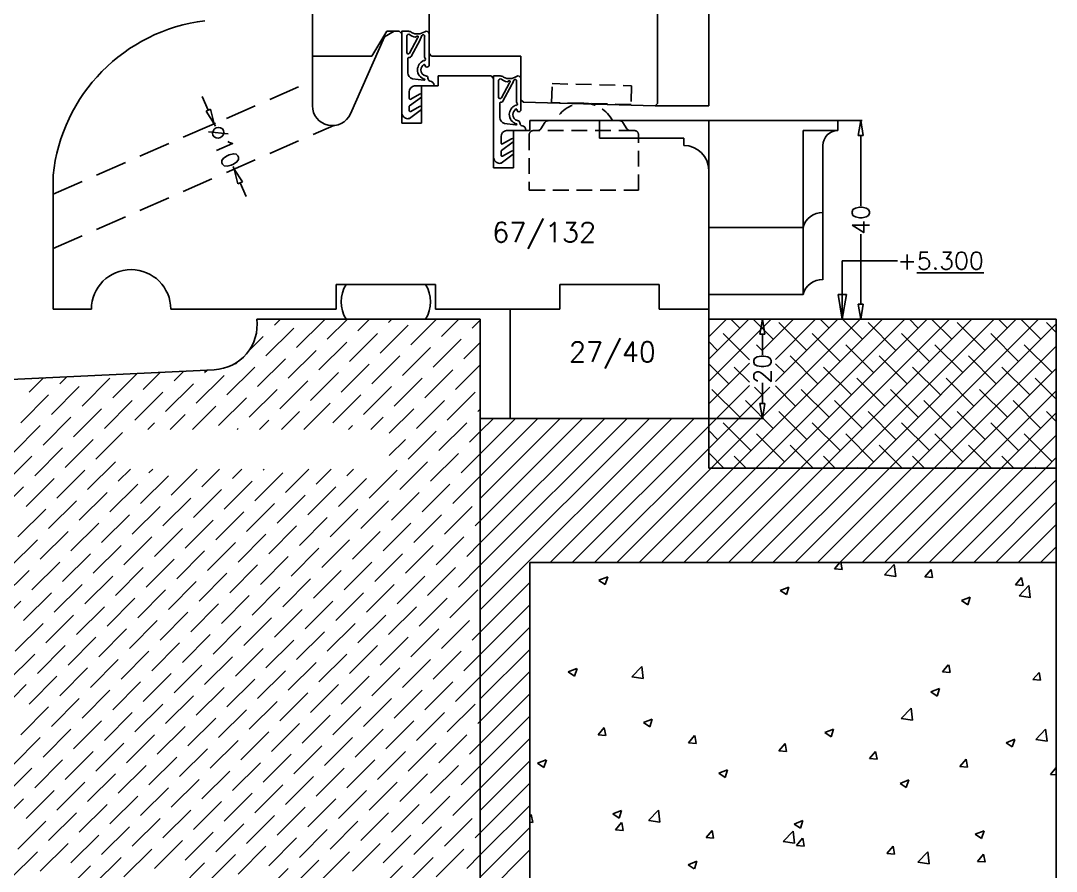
# Model space of a CAD drawing. Header units: millimetres. Extents: x -1007 to 7712, y -6262 to -71.
# Drawn here: x 684.7 to 893.3, y -2969.9 to -2798.5 of the extents above; entities that cross this region are included whole.
import ezdxf
from ezdxf.enums import TextEntityAlignment as Align

# ---------------------------------------------------------------- set-up
doc = ezdxf.new("R2010")
doc.units = ezdxf.units.MM
doc.linetypes.add('CACHE', pattern=[9.525, 6.35, -3.175])
doc.linetypes.add('CACHE2', pattern=[4.7625, 3.175, -1.5875])
doc.layers.get('0').update_dxf_attribs({"color": 250})
doc.layers.add('dim', color=7, linetype='Continuous')
doc.styles.add('romans', font='romans.shx')
doc.dimstyles.new('Ech 1-1', dxfattribs={"dimtxt": 3.5, "dimasz": 3, "dimexe": 0.25, "dimexo": 0, "dimgap": 0.01, "dimtad": 0, "dimdec": 8, "dimzin": 12, "dimtxsty": 'romans', "dimblk": 'CLOSEDBLANK', "dimcen": 2.5, "dimclrd": 9, "dimclre": 9, "dimclrt": 6, "dimadec": 4, "dimazin": 3, "dimtfac": 1, "dimtdec": 8, "dimtmove": 0, "dimatfit": 3, "dimldrblk": 'CLOSEDBLANK', "dimfxl": 0, "dimarcsym": 0})

# ---------------------------------------------------------------- blocks, each defined once
blk = doc.blocks.new('_ClosedBlank')
at = {"color": 0, "linetype": 'ByBlock', "lineweight": -2}
for p, q in [((-1, 0.167), (0, 0)), ((-1, 0.167), (-1, -0.167)), ((0, 0), (-1, -0.167))]:
    blk.add_line(p, q, dxfattribs=at)
blk = doc.blocks.new('*D15')
at = {"layer": 'Defpoints', "color": 0, "transparency": 16777216}
for p in [(722.78, -2819.66), (726.79, -2828.82), (727.74, -2828.4)]:
    blk.add_point(p, dxfattribs=at)
at = {"layer": 'dim', "color": 9, "lineweight": -2, "transparency": 16777216}
for p, q in [((722.52, -2816.5), (721.31, -2813.75)), ((722.78, -2819.66), (723.95, -2819.14)), ((723.72, -2819.25), (723.95, -2819.77)), ((726.79, -2828.82), (727.97, -2828.3)), ((727.74, -2828.4), (727.51, -2827.88)), ((728.94, -2831.15), (730.15, -2833.9))]:
    blk.add_line(p, q, dxfattribs=at)
at = {"layer": 'dim', "color": 9, "lineweight": -2, "transparency": 16777216, "xscale": 3, "yscale": 3, "zscale": 3}
for p, rotation in [((723.72, -2819.25), 293.6692646820654), ((727.74, -2828.4), 113.6692646820654)]:
    blk.add_blockref('_ClosedBlank', p, dxfattribs=dict(at, rotation=rotation))
at = {"layer": 'dim', "color": 6, "transparency": 16777216, "insert": (725.73, -2823.82), "char_height": 3.5, "attachment_point": 5, "rotation": 293.6693, "style": 'romans'}
blk.add_mtext('%%c10', dxfattribs=at)
blk = doc.blocks.new('*D68')
at = {"layer": 'Defpoints', "color": 0, "transparency": 16777216}
for p in [(823.27, -2858.64), (834.1, -2858.64), (823.27, -2878.64)]:
    blk.add_point(p, dxfattribs=at)
at = {"layer": 'dim', "color": 9, "lineweight": -2, "transparency": 16777216}
for p, q in [((823.27, -2858.64), (834.35, -2858.64)), ((834.1, -2861.64), (834.1, -2865.79)), ((834.1, -2875.64), (834.1, -2871.48)), ((823.27, -2878.64), (834.35, -2878.64))]:
    blk.add_line(p, q, dxfattribs=at)
at = {"layer": 'dim', "color": 9, "lineweight": -2, "transparency": 16777216, "xscale": 3, "yscale": 3, "zscale": 3}
for p, rotation in [((834.1, -2858.64), 90), ((834.1, -2878.64), 270)]:
    blk.add_blockref('_ClosedBlank', p, dxfattribs=dict(at, rotation=rotation))
at = {"layer": 'dim', "color": 6, "transparency": 16777216, "insert": (834.1, -2868.64), "char_height": 3.5, "attachment_point": 5, "rotation": 90, "style": 'romans'}
blk.add_mtext('20', dxfattribs=at)
blk = doc.blocks.new('*D71')
at = {"layer": 'Defpoints', "color": 0, "transparency": 16777216}
for p in [(849.27, -2818.64), (849.27, -2858.64), (853.9, -2858.64)]:
    blk.add_point(p, dxfattribs=at)
at = {"layer": 'dim', "color": 9, "lineweight": -2, "transparency": 16777216}
for p, q in [((849.27, -2818.64), (854.15, -2818.64)), ((853.9, -2821.64), (853.9, -2835.79)), ((853.9, -2855.64), (853.9, -2841.48)), ((849.27, -2858.64), (854.15, -2858.64))]:
    blk.add_line(p, q, dxfattribs=at)
at = {"layer": 'dim', "color": 9, "lineweight": -2, "transparency": 16777216, "xscale": 3, "yscale": 3, "zscale": 3}
for p, rotation in [((853.9, -2818.64), 90), ((853.9, -2858.64), 270)]:
    blk.add_blockref('_ClosedBlank', p, dxfattribs=dict(at, rotation=rotation))
at = {"layer": 'dim', "color": 6, "transparency": 16777216, "insert": (853.9, -2838.64), "char_height": 3.5, "attachment_point": 5, "rotation": 90, "style": 'romans'}
blk.add_mtext('40', dxfattribs=at)
blk = doc.blocks.new('7')
for p, q in [((8999.44, 4925.62), (8999.44, 3319.62)), ((8989.14, 3320.11), (8989.14, 3389.12)), ((8919.64, 3319.62), (8919.64, 3344.62)), ((8943.14, 3344.62), (8943.14, 3330.12)), ((8931.64, 3329.62), (8934.64, 3334.62)), ((8931.64, 3329.62), (8934.64, 3334.62)), ((8931.64, 3329.62), (8934.64, 3334.62)), ((8936.14, 3334.62), (8934.13, 3333.49)), ((8934.64, 3334.62), (8936.14, 3334.62)), ((8937.14, 3334.62), (8936.14, 3334.62)), ((8937.64, 3334.12), (8937.14, 3334.62)), ((8934.13, 3333.49), (8927.29, 3318.01)), ((8937.64, 3316.12), (8937.64, 3334.12)), ((8919.64, 3329.62), (8931.64, 3329.62)), ((8943.14, 3330.12), (8943.64, 3329.62)), ((8943.64, 3329.62), (8961.64, 3329.62)), ((8961.64, 3329.62), (8961.64, 3320.84)), ((8955.64, 3325.62), (8944.94, 3325.62)), ((8944.94, 3325.62), (8944.94, 3323.62)), ((8956.14, 3325.12), (8955.64, 3325.62)), ((8956.14, 3307.12), (8956.14, 3325.12)), ((8944.94, 3323.62), (8941.64, 3323.62)), ((8941.64, 3323.62), (8941.64, 3316.12)), ((8961.64, 3320.84), (8962.14, 3320.33)), ((8962.14, 3320.33), (8988.64, 3319.62)), ((8988.64, 3319.62), (8989.14, 3320.11)), ((8988.64, 3319.62), (8999.44, 3319.62)), ((8941.64, 3316.12), (8937.64, 3316.12)), ((8999.44, 3316.62), (8963.44, 3316.62)), ((8963.44, 3316.62), (8963.44, 3314.62)), ((8977.44, 3316.62), (8977.44, 3313.12)), ((8977.44, 3316.62), (8999.44, 3316.62)), ((8999.44, 3278.62), (8999.44, 3316.62)), ((8999.44, 3316.62), (9025.44, 3316.62)), ((9025.44, 3316.62), (9025.44, 3314.62)), ((8963.44, 3314.62), (8960.14, 3314.62)), ((8960.14, 3314.62), (8960.14, 3307.12)), ((9018.44, 3314.62), (9025.44, 3314.62)), ((9018.44, 3314.62), (9018.44, 3281.62)), ((8977.44, 3313.12), (8994.44, 3313.12)), ((8994.44, 3311.62), (8994.44, 3313.12)), ((9022.44, 3311.62), (9022.44, 3284.58)), ((8960.14, 3309.36), (8960.14, 3309.88)), ((8867.44, 3305.62), (8867.44, 3278.62)), ((8960.14, 3307.12), (8956.14, 3307.12)), ((8999.44, 3306.62), (8999.44, 3281.62)), ((8999.44, 3295.12), (9018.44, 3295.12)), ((8924.44, 3283.62), (8944.44, 3283.62)), ((8924.44, 3283.62), (8924.44, 3278.62)), ((8944.44, 3283.62), (8944.44, 3278.62)), ((8969.44, 3283.62), (8989.44, 3283.62)), ((8969.44, 3283.62), (8969.44, 3278.62)), ((8989.44, 3283.62), (8989.44, 3278.62)), ((8999.44, 3281.62), (9018.44, 3281.62)), ((8867.44, 3278.62), (8875.13, 3278.62)), ((8891.13, 3278.62), (8924.44, 3278.62)), ((8944.44, 3278.62), (8969.44, 3278.62)), ((8959.44, 3256.62), (8959.44, 3278.62)), ((8989.44, 3278.62), (8999.44, 3278.62)), ((8999.44, 3256.62), (8999.44, 3278.62)), ((8953.44, 3276.62), (8908.44, 3276.62)), ((8953.44, 3151.62), (8953.44, 3276.62)), ((9069.44, 3276.62), (8999.44, 3276.62)), ((9069.44, 3246.62), (9069.44, 3276.62)), ((8899.89, 3266.44), (8722.44, 3257.96)), ((8999.44, 3256.62), (8953.44, 3256.62)), ((8959.44, 3256.62), (8999.44, 3256.62)), ((8999.44, 3246.62), (8999.44, 3256.62)), ((8999.44, 3246.62), (9069.44, 3246.62)), ((9069.44, 3246.62), (9069.44, 3227.62)), ((8963.44, 3227.62), (9069.44, 3227.62)), ((8963.44, 3092.62), (8963.44, 3227.62)), ((9069.44, 3227.62), (9069.44, 3067.62))]:
    blk.add_line(p, q)
at = {"linetype": 'CACHE'}
for p, q in [((8867.44, 3301.79), (8919.64, 3324.67)), ((8867.44, 3290.87), (8923.93, 3315.63))]:
    blk.add_line(p, q, dxfattribs=at)
at = {"linetype": 'CACHE2'}
for p, q in [((8967.81, 3320.29), (8967.91, 3324.09)), ((8967.91, 3324.09), (8983.9, 3323.67)), ((8983.9, 3323.67), (8983.8, 3319.87)), ((8983.8, 3319.87), (8967.81, 3320.29)), ((8965.65, 3314.99), (8966.47, 3316.26)), ((8967.14, 3316.62), (8981.48, 3316.62)), ((8982.15, 3316.26), (8982.97, 3314.99)), ((8963.31, 3313.82), (8963.31, 3302.62)), ((8984.51, 3314.62), (8964.11, 3314.62)), ((8985.31, 3302.62), (8985.31, 3313.82)), ((8963.31, 3302.62), (8985.31, 3302.62))]:
    blk.add_line(p, q, dxfattribs=at)
at = {"linetype": 'Continuous'}
for p, q in [((8908.46, 3276.36), (8908.72, 3276.62)), ((8911.98, 3275.39), (8913.21, 3276.62)), ((8916.47, 3270.9), (8922.09, 3276.51)), ((8922.65, 3272.59), (8926.68, 3276.62)), ((8928.82, 3274.27), (8931.17, 3276.62)), ((8935, 3275.95), (8935.67, 3276.62)), ((8939.49, 3271.46), (8944.65, 3276.62)), ((8945.66, 3273.15), (8949.14, 3276.62)), ((8951.83, 3274.83), (8953.44, 3276.43)), ((8999.44, 3273.04), (9003.02, 3276.62)), ((8999.44, 3268.55), (9007.51, 3276.62)), ((8999.44, 3264.06), (9012, 3276.62)), ((8999.96, 3246.62), (9029.96, 3276.62)), ((9005.72, 3274.83), (9003.92, 3276.62)), ((9004.45, 3246.62), (9034.45, 3276.62)), ((9012.45, 3272.59), (9008.41, 3276.62)), ((9008.94, 3246.62), (9038.94, 3276.62)), ((9010.2, 3270.33), (9016.49, 3276.62)), ((9012.89, 3268.53), (9020.98, 3276.62)), ((9012.89, 3264.04), (9025.47, 3276.62)), ((9013.43, 3246.62), (9043.43, 3276.62)), ((9019.19, 3270.34), (9013.57, 3275.95)), ((9017.92, 3246.62), (9047.92, 3276.62)), ((9023.68, 3274.83), (9021.88, 3276.62)), ((9022.41, 3246.62), (9052.41, 3276.62)), ((9030.41, 3272.59), (9026.37, 3276.62)), ((9026.9, 3246.62), (9056.9, 3276.62)), ((9031.39, 3246.62), (9061.39, 3276.62)), ((9037.15, 3270.34), (9031.53, 3275.95)), ((9035.88, 3246.62), (9065.88, 3276.62)), ((9041.64, 3274.83), (9039.85, 3276.62)), ((9048.37, 3272.59), (9044.34, 3276.62)), ((9055.11, 3270.34), (9049.49, 3275.95)), ((9059.6, 3274.83), (9057.81, 3276.62)), ((9066.33, 3272.59), (9062.3, 3276.62)), ((9069.44, 3273.97), (9067.45, 3275.95)), ((8910.3, 3269.22), (8915.91, 3274.83)), ((8933.31, 3269.78), (8938.93, 3275.39)), ((9040.37, 3246.62), (9069.44, 3275.69)), ((8906.85, 3270.26), (8909.74, 3273.15)), ((8920.96, 3266.41), (8926.58, 3272.02)), ((8927.14, 3268.1), (8932.75, 3273.71)), ((8943.98, 3266.97), (8949.59, 3272.59)), ((8950.15, 3268.66), (8953.44, 3271.94)), ((9001.23, 3270.34), (8999.44, 3272.13)), ((9007.64, 3268.42), (9002.35, 3273.71)), ((9025.92, 3268.1), (9020.31, 3273.71)), ((9043.88, 3268.1), (9038.27, 3273.71)), ((9061.84, 3268.1), (9056.23, 3273.71)), ((8914.79, 3264.73), (8920.4, 3270.34)), ((8937.8, 3265.29), (8943.42, 3270.9)), ((9010.22, 3270.33), (9009.08, 3271.46)), ((9032.66, 3265.85), (9027.04, 3271.46)), ((9044.86, 3246.62), (9069.44, 3271.2)), ((9050.62, 3265.85), (9045, 3271.46)), ((9068.58, 3265.85), (9062.96, 3271.46)), ((8904.13, 3267.53), (8904.68, 3268.09)), ((8908.62, 3263.04), (8914.23, 3268.66)), ((8931.63, 3263.61), (8937.24, 3269.22)), ((8999.44, 3259.57), (9007.64, 3267.77)), ((9003.47, 3263.61), (8999.44, 3267.64)), ((9014.7, 3265.85), (9012.89, 3267.66)), ((9021.43, 3263.61), (9015.82, 3269.22)), ((9039.39, 3263.61), (9033.78, 3269.22)), ((9057.35, 3263.61), (9051.74, 3269.22)), ((8879.43, 3260.8), (8884.33, 3265.7)), ((8885.6, 3262.48), (8889.05, 3265.92)), ((8891.78, 3264.17), (8893.76, 3266.15)), ((8897.95, 3265.85), (8898.48, 3266.37)), ((8902.44, 3261.36), (8908.06, 3266.97)), ((8919.28, 3260.24), (8924.89, 3265.85)), ((8925.45, 3261.92), (8931.07, 3267.53)), ((8942.29, 3260.8), (8947.91, 3266.41)), ((8948.47, 3262.48), (8953.44, 3267.45)), ((9007.64, 3263.93), (9004.59, 3266.97)), ((9028.17, 3261.36), (9022.55, 3266.97)), ((9046.13, 3261.36), (9040.51, 3266.97)), ((9049.35, 3246.62), (9069.44, 3266.71)), ((9064.09, 3261.36), (9058.47, 3266.97)), ((8862.59, 3261.92), (8865.47, 3264.8)), ((8868.77, 3263.61), (8870.18, 3265.02)), ((8873.26, 3259.12), (8878.87, 3264.73)), ((8890.09, 3257.99), (8895.71, 3263.61)), ((8896.27, 3259.68), (8901.88, 3265.29)), ((8913.11, 3258.55), (8918.72, 3264.17)), ((8936.12, 3259.12), (8941.73, 3264.73)), ((9034.9, 3259.12), (9029.29, 3264.73)), ((9052.86, 3259.12), (9047.25, 3264.73)), ((9069.44, 3260.5), (9065.21, 3264.73)), ((8860.91, 3255.75), (8866.52, 3261.36)), ((8867.08, 3257.43), (8872.7, 3263.04)), ((8883.92, 3256.31), (8889.53, 3261.92)), ((8906.93, 3256.87), (8912.55, 3262.48)), ((8923.77, 3255.75), (8929.38, 3261.36)), ((8929.94, 3257.43), (8935.56, 3263.04)), ((8946.78, 3256.31), (8952.4, 3261.92)), ((8999.44, 3255.08), (9007.64, 3263.28)), ((8999.44, 3250.59), (9011.76, 3262.91)), ((9005.72, 3256.87), (9000.1, 3262.48)), ((9010.21, 3261.36), (9008.65, 3262.91)), ((9016.94, 3259.12), (9012.89, 3263.17)), ((9023.68, 3256.87), (9018.06, 3262.48)), ((9041.64, 3256.87), (9036.02, 3262.48)), ((9053.84, 3246.62), (9069.44, 3262.22)), ((9059.6, 3256.87), (9053.98, 3262.48)), ((8877.75, 3254.63), (8883.36, 3260.24)), ((8900.76, 3255.19), (8906.37, 3260.8)), ((8917.94, 3254.41), (8923.21, 3259.68)), ((8940.61, 3254.63), (8946.22, 3260.24)), ((9012.45, 3254.63), (9006.84, 3260.24)), ((9030.41, 3254.63), (9024.8, 3260.24)), ((9048.37, 3254.63), (9042.76, 3260.24)), ((9066.33, 3254.63), (9060.72, 3260.24)), ((8871.57, 3252.94), (8877.19, 3258.55)), ((8891, 3254.41), (8894.02, 3257.43)), ((8895.49, 3254.41), (8900.2, 3259.12)), ((8913.45, 3254.41), (8917.04, 3257.99)), ((8935.13, 3253.64), (8940.05, 3258.55)), ((8952.96, 3257.99), (8953.44, 3258.47)), ((9019.19, 3252.38), (9013.57, 3257.99)), ((9037.15, 3252.38), (9031.53, 3257.99)), ((9055.11, 3252.38), (9049.49, 3257.99)), ((9058.33, 3246.62), (9069.44, 3257.73)), ((9069.44, 3256.01), (9067.45, 3257.99)), ((8859.23, 3249.57), (8864.84, 3255.19)), ((8865.4, 3251.26), (8871.01, 3256.87)), ((8886.51, 3254.41), (8887.85, 3255.75)), ((8908.96, 3254.41), (8910.86, 3256.31)), ((8926.92, 3254.41), (8927.7, 3255.19)), ((8931.41, 3254.41), (8933.87, 3256.87)), ((8945.1, 3250.14), (8950.71, 3255.75)), ((8953.44, 3253.98), (8956.08, 3256.62)), ((8953.44, 3249.49), (8960.57, 3256.62)), ((8953.44, 3245), (8965.06, 3256.62)), ((8953.44, 3240.51), (8969.55, 3256.62)), ((8953.44, 3236.02), (8974.04, 3256.62)), ((8953.44, 3231.53), (8978.53, 3256.62)), ((8953.44, 3227.04), (8983.02, 3256.62)), ((8953.44, 3222.55), (8987.51, 3256.62)), ((8953.44, 3218.06), (8992, 3256.62)), ((8967.49, 3227.62), (8996.49, 3256.62)), ((9007.96, 3250.14), (9002.35, 3255.75)), ((9025.92, 3250.14), (9020.31, 3255.75)), ((9043.88, 3250.14), (9038.27, 3255.75)), ((9061.84, 3250.14), (9056.23, 3255.75)), ((8876.06, 3248.45), (8881.41, 3253.8)), ((8904.47, 3254.41), (8904.69, 3254.63)), ((8938.93, 3248.45), (8944.54, 3254.06)), ((8951.27, 3251.82), (8953.44, 3253.98)), ((8971.98, 3227.62), (8999.44, 3255.08)), ((9001.23, 3252.38), (8999.44, 3254.17)), ((9014.7, 3247.89), (9009.08, 3253.5)), ((9032.66, 3247.89), (9027.04, 3253.5)), ((9050.62, 3247.89), (9045, 3253.5)), ((9062.82, 3246.62), (9069.44, 3253.24)), ((9068.58, 3247.89), (9062.96, 3253.5)), ((8869.89, 3246.77), (8875.5, 3252.38)), ((8935.13, 3249.15), (8938.36, 3252.38)), ((9020.45, 3246.62), (9015.82, 3251.26)), ((9038.41, 3246.62), (9033.78, 3251.26)), ((9056.37, 3246.62), (9051.74, 3251.26)), ((8857.54, 3243.4), (8863.15, 3249.01)), ((8863.72, 3245.08), (8869.33, 3250.7)), ((8943.42, 3243.96), (8949.03, 3249.57)), ((8949.59, 3245.65), (8953.44, 3249.49)), ((8976.47, 3227.62), (8999.44, 3250.59)), ((9002.49, 3246.62), (8999.44, 3249.68)), ((9006.98, 3246.62), (9004.59, 3249.01)), ((9024.94, 3246.62), (9022.55, 3249.01)), ((9042.9, 3246.62), (9040.51, 3249.01)), ((9060.86, 3246.62), (9058.47, 3249.01)), ((8874.38, 3242.28), (8879.99, 3247.89)), ((8937.24, 3242.28), (8942.85, 3247.89)), ((9011.47, 3246.62), (9011.33, 3246.77)), ((9029.43, 3246.62), (9029.29, 3246.77)), ((9047.39, 3246.62), (9047.25, 3246.77)), ((9065.36, 3246.62), (9065.21, 3246.77)), ((9067.31, 3246.62), (9069.44, 3248.75)), ((8868.21, 3240.59), (8873.82, 3246.21)), ((8880.55, 3243.96), (8883, 3246.41)), ((8885.04, 3239.47), (8890.66, 3245.08)), ((8886.73, 3245.65), (8887.49, 3246.41)), ((8891.22, 3241.15), (8896.47, 3246.41)), ((8897.39, 3242.84), (8900.96, 3246.41)), ((8903.57, 3244.52), (8905.45, 3246.41)), ((8908.06, 3240.03), (8913.67, 3245.65)), ((8909.74, 3246.21), (8909.94, 3246.41)), ((8914.23, 3241.72), (8918.92, 3246.41)), ((8920.4, 3243.4), (8923.41, 3246.41)), ((8926.58, 3245.08), (8927.9, 3246.41)), ((8931.07, 3240.59), (8936.68, 3246.21)), ((8947.91, 3239.47), (8953.44, 3245)), ((8980.96, 3227.62), (8999.96, 3246.62)), ((8985.45, 3227.62), (9004.45, 3246.62)), ((8989.94, 3227.62), (9008.94, 3246.62)), ((8994.43, 3227.62), (9013.43, 3246.62)), ((8998.92, 3227.62), (9017.92, 3246.62)), ((9003.41, 3227.62), (9022.41, 3246.62)), ((9007.9, 3227.62), (9026.9, 3246.62)), ((9012.39, 3227.62), (9031.39, 3246.62)), ((9016.88, 3227.62), (9035.88, 3246.62)), ((9021.37, 3227.62), (9040.37, 3246.62)), ((9025.86, 3227.62), (9044.86, 3246.62)), ((9030.35, 3227.62), (9049.35, 3246.62)), ((9034.84, 3227.62), (9053.84, 3246.62)), ((9039.33, 3227.62), (9058.33, 3246.62)), ((9043.82, 3227.62), (9062.82, 3246.62)), ((9048.31, 3227.62), (9067.31, 3246.62)), ((8855.86, 3237.23), (8861.47, 3242.84)), ((8862.03, 3238.91), (8867.64, 3244.52)), ((8878.87, 3237.79), (8884.48, 3243.4)), ((8901.88, 3238.35), (8907.49, 3243.96)), ((8918.72, 3237.23), (8924.33, 3242.84)), ((8924.89, 3238.91), (8930.51, 3244.52)), ((8941.73, 3237.79), (8947.34, 3243.4)), ((9052.8, 3227.62), (9069.44, 3244.26)), ((8872.7, 3236.1), (8878.31, 3241.72)), ((8889.53, 3234.98), (8895.15, 3240.59)), ((8895.71, 3236.66), (8901.32, 3242.28)), ((8912.55, 3235.54), (8918.16, 3241.15)), ((8935.56, 3236.1), (8941.17, 3241.72)), ((8866.52, 3234.42), (8872.13, 3240.03)), ((8883.36, 3233.3), (8888.97, 3238.91)), ((8906.37, 3233.86), (8911.98, 3239.47)), ((8929.38, 3234.42), (8935, 3240.03)), ((8946.22, 3233.3), (8951.83, 3238.91)), ((9057.29, 3227.62), (9069.44, 3239.77)), ((8860.35, 3232.74), (8865.96, 3238.35)), ((8877.19, 3231.61), (8882.8, 3237.23)), ((8900.2, 3232.17), (8905.81, 3237.79)), ((8917.04, 3231.05), (8922.65, 3236.66)), ((8923.21, 3232.74), (8928.82, 3238.35)), ((8940.05, 3231.61), (8945.66, 3237.23)), ((8871.01, 3229.93), (8876.62, 3235.54)), ((8887.85, 3228.81), (8893.46, 3234.42)), ((8894.02, 3230.49), (8899.64, 3236.1)), ((8910.86, 3229.37), (8916.47, 3234.98)), ((8933.87, 3229.93), (8939.49, 3235.54)), ((8952.4, 3234.98), (8953.44, 3236.02)), ((9061.78, 3227.62), (9069.44, 3235.28)), ((8858.66, 3226.56), (8864.28, 3232.17)), ((8864.84, 3228.25), (8870.45, 3233.86)), ((8881.68, 3227.12), (8887.29, 3232.74)), ((8904.69, 3227.68), (8910.3, 3233.3)), ((8921.53, 3226.56), (8927.14, 3232.17)), ((8927.7, 3228.25), (8933.31, 3233.86)), ((8944.54, 3227.12), (8950.15, 3232.74)), ((8875.5, 3225.44), (8881.11, 3231.05)), ((8898.51, 3226), (8904.13, 3231.61)), ((8915.35, 3224.88), (8920.96, 3230.49)), ((8938.36, 3225.44), (8943.98, 3231.05)), ((8950.71, 3228.81), (8953.44, 3231.53)), ((9066.27, 3227.62), (9069.44, 3230.79)), ((8869.33, 3223.76), (8874.94, 3229.37)), ((8886.17, 3222.63), (8891.78, 3228.25)), ((8892.34, 3224.32), (8897.95, 3229.93)), ((8909.18, 3223.19), (8914.79, 3228.81)), ((8932.19, 3223.76), (8937.8, 3229.37)), ((8856.98, 3220.39), (8862.59, 3226)), ((8863.15, 3222.07), (8868.77, 3227.68)), ((8879.99, 3220.95), (8885.6, 3226.56)), ((8903, 3221.51), (8908.62, 3227.12)), ((8919.84, 3220.39), (8925.45, 3226)), ((8926.02, 3222.07), (8931.63, 3227.68)), ((8942.85, 3220.95), (8948.47, 3226.56)), ((8949.03, 3222.63), (8953.44, 3227.04)), ((9024.77, 3226.3), (9025.88, 3227.62)), ((9024.77, 3226.3), (9026.29, 3226.17)), ((9026.31, 3226.16), (9026.04, 3227.62)), ((9034.84, 3225.11), (9036.81, 3227.18)), ((9037.1, 3224.76), (9036.81, 3227.17)), ((9042.99, 3224.71), (9044.21, 3226.17)), ((9044.53, 3224.57), (9044.23, 3226.16)), ((8873.82, 3219.27), (8879.43, 3224.88)), ((8896.83, 3219.83), (8902.44, 3225.44)), ((8913.67, 3218.7), (8919.28, 3224.32)), ((8936.68, 3219.27), (8942.29, 3224.88)), ((8977.32, 3224.01), (8979.1, 3224.69)), ((8977.33, 3224), (8978.59, 3223.15)), ((8978.59, 3223.15), (8979.11, 3224.69)), ((9034.84, 3225.11), (9037.1, 3224.76)), ((9042.99, 3224.71), (9044.51, 3224.57)), ((9061.21, 3223.11), (9062.43, 3224.57)), ((9062.74, 3222.97), (9062.45, 3224.56)), ((8867.64, 3217.58), (8873.26, 3223.19)), ((8884.48, 3216.46), (8890.09, 3222.07)), ((8890.66, 3218.14), (8896.27, 3223.76)), ((8907.49, 3217.02), (8913.11, 3222.63)), ((8930.51, 3217.58), (8936.12, 3223.19)), ((8947.34, 3216.46), (8952.96, 3222.07)), ((8953.44, 3213.57), (8963.44, 3223.57)), ((9013.83, 3221.97), (9015.6, 3222.66)), ((9013.83, 3221.97), (9015.09, 3221.12)), ((9015.1, 3221.12), (9015.61, 3222.65)), ((9061.21, 3223.11), (9062.73, 3222.98)), ((9061.94, 3220.91), (9063.92, 3222.97)), ((9064.2, 3220.55), (9063.92, 3222.97)), ((8855.3, 3214.21), (8860.91, 3219.83)), ((8861.47, 3215.9), (8867.08, 3221.51)), ((8878.31, 3214.78), (8883.92, 3220.39)), ((8901.32, 3215.34), (8906.93, 3220.95)), ((8918.16, 3214.21), (8923.77, 3219.83)), ((8924.33, 3215.9), (8929.94, 3221.51)), ((8941.17, 3214.78), (8946.78, 3220.39)), ((9050.33, 3219.94), (9052.11, 3220.62)), ((9050.33, 3219.94), (9051.6, 3219.08)), ((9051.6, 3219.08), (9052.11, 3220.62)), ((9061.95, 3220.9), (9064.21, 3220.55)), ((8872.13, 3213.09), (8877.75, 3218.7)), ((8888.97, 3211.97), (8894.59, 3217.58)), ((8895.15, 3213.65), (8900.76, 3219.27)), ((8911.98, 3212.53), (8917.6, 3218.14)), ((8935, 3213.09), (8940.61, 3218.7)), ((8953.44, 3209.08), (8963.44, 3219.08)), ((8865.96, 3211.41), (8871.57, 3217.02)), ((8882.8, 3210.29), (8888.41, 3215.9)), ((8905.81, 3210.85), (8911.42, 3216.46)), ((8928.82, 3211.41), (8934.43, 3217.02)), ((8945.66, 3210.29), (8951.27, 3215.9)), ((8859.79, 3209.72), (8865.4, 3215.34)), ((8876.62, 3208.6), (8882.24, 3214.21)), ((8899.64, 3209.16), (8905.25, 3214.78)), ((8916.47, 3208.04), (8922.09, 3213.65)), ((8922.65, 3209.72), (8928.26, 3215.34)), ((8939.49, 3208.6), (8945.1, 3214.21)), ((8951.83, 3211.97), (8953.44, 3213.57)), ((8953.44, 3204.59), (8963.44, 3214.59)), ((8870.45, 3206.92), (8876.06, 3212.53)), ((8887.29, 3205.8), (8892.9, 3211.41)), ((8893.46, 3207.48), (8899.08, 3213.09)), ((8910.3, 3206.36), (8915.91, 3211.97)), ((8933.31, 3206.92), (8938.93, 3212.53)), ((8864.28, 3205.23), (8869.89, 3210.85)), ((8881.11, 3204.11), (8886.73, 3209.72)), ((8904.13, 3204.67), (8909.74, 3210.29)), ((8927.14, 3205.23), (8932.75, 3210.85)), ((8943.98, 3204.11), (8949.59, 3209.72)), ((8953.44, 3200.1), (8963.44, 3210.1)), ((8858.1, 3203.55), (8863.72, 3209.16)), ((8874.94, 3202.43), (8880.55, 3208.04)), ((8897.95, 3202.99), (8903.57, 3208.6)), ((8914.79, 3201.87), (8920.4, 3207.48)), ((8920.96, 3203.55), (8926.58, 3209.16)), ((8937.8, 3202.43), (8943.42, 3208.04)), ((8950.15, 3205.8), (8953.44, 3209.08)), ((8868.77, 3200.74), (8874.38, 3206.36)), ((8885.6, 3199.62), (8891.22, 3205.23)), ((8891.78, 3201.31), (8897.39, 3206.92)), ((8908.62, 3200.18), (8914.23, 3205.8)), ((8931.63, 3200.74), (8937.24, 3206.36)), ((8953.44, 3195.61), (8963.44, 3205.61)), ((8971.14, 3205.59), (8972.92, 3206.27)), ((8971.15, 3205.58), (8972.41, 3204.73)), ((8972.41, 3204.73), (8972.93, 3206.27)), ((8983.99, 3204.58), (8985.97, 3206.64)), ((8986.25, 3204.22), (8985.97, 3206.63)), ((9046.51, 3205.6), (9047.65, 3206.96)), ((9046.52, 3205.6), (9048.03, 3205.47)), ((9048.05, 3205.46), (9047.77, 3206.96)), ((9064.73, 3204.01), (9065.96, 3205.47)), ((9066.27, 3203.87), (9065.97, 3205.46)), ((8856.42, 3197.38), (8862.03, 3202.99)), ((8862.59, 3199.06), (8868.21, 3204.67)), ((8879.43, 3197.94), (8885.04, 3203.55)), ((8902.44, 3198.5), (8908.06, 3204.11)), ((8919.28, 3197.38), (8924.89, 3202.99)), ((8925.45, 3199.06), (8931.07, 3204.67)), ((8942.29, 3197.94), (8947.91, 3203.55)), ((8948.47, 3199.62), (8953.44, 3204.59)), ((8983.99, 3204.57), (8986.25, 3204.22)), ((9064.73, 3204.01), (9066.25, 3203.87)), ((8873.26, 3196.25), (8878.87, 3201.87)), ((8896.27, 3196.81), (8901.88, 3202.43)), ((8913.11, 3195.69), (8918.72, 3201.31)), ((8936.12, 3196.25), (8941.73, 3201.87)), ((8953.44, 3191.12), (8963.44, 3201.12)), ((9044.15, 3201.52), (9045.93, 3202.2)), ((9044.15, 3201.52), (9045.42, 3200.66)), ((9045.42, 3200.66), (9045.93, 3202.2)), ((8867.08, 3194.57), (8872.7, 3200.18)), ((8883.92, 3193.45), (8889.53, 3199.06)), ((8890.09, 3195.13), (8895.71, 3200.74)), ((8906.93, 3194.01), (8912.55, 3199.62)), ((8929.94, 3194.57), (8935.56, 3200.18)), ((8946.78, 3193.45), (8952.4, 3199.06)), ((8860.91, 3192.89), (8866.52, 3198.5)), ((8877.75, 3191.76), (8883.36, 3197.38)), ((8900.76, 3192.32), (8906.37, 3197.94)), ((8917.6, 3191.2), (8923.21, 3196.81)), ((8923.77, 3192.89), (8929.38, 3198.5)), ((8940.61, 3191.76), (8946.22, 3197.38)), ((9038.2, 3196.17), (9040.18, 3198.23)), ((9040.46, 3195.81), (9040.18, 3198.22)), ((8871.57, 3190.08), (8877.19, 3195.69)), ((8894.59, 3190.64), (8900.2, 3196.25)), ((8911.42, 3189.52), (8917.04, 3195.13)), ((8934.43, 3190.08), (8940.05, 3195.69)), ((8952.96, 3195.13), (8953.44, 3195.61)), ((8953.44, 3186.63), (8963.44, 3196.63)), ((8986.3, 3195.36), (8988.08, 3196.05)), ((8986.31, 3195.36), (8987.57, 3194.51)), ((8987.57, 3194.51), (8988.09, 3196.04)), ((9038.21, 3196.16), (9040.47, 3195.81)), ((8865.4, 3188.4), (8871.01, 3194.01)), ((8882.24, 3187.27), (8887.85, 3192.89)), ((8888.41, 3188.96), (8894.02, 3194.57)), ((8905.25, 3187.83), (8910.86, 3193.45)), ((8928.26, 3188.4), (8933.87, 3194.01)), ((8945.1, 3187.27), (8950.71, 3192.89)), ((8977.16, 3192.87), (8978.39, 3194.33)), ((8977.17, 3192.87), (8978.68, 3192.74)), ((8978.7, 3192.73), (8978.41, 3194.32)), ((8995.38, 3191.28), (8996.61, 3192.74)), ((8996.92, 3191.14), (8996.62, 3192.73)), ((9022.81, 3193.33), (9024.59, 3194.01)), ((9022.81, 3193.32), (9024.08, 3192.47)), ((9024.08, 3192.47), (9024.59, 3194.01)), ((9065.31, 3191.96), (9067.29, 3194.03)), ((9067.57, 3191.61), (9067.29, 3194.02)), ((8859.23, 3186.71), (8864.84, 3192.32)), ((8876.06, 3185.59), (8881.68, 3191.2)), ((8899.08, 3186.15), (8904.69, 3191.76)), ((8915.91, 3185.03), (8921.53, 3190.64)), ((8922.09, 3186.71), (8927.7, 3192.32)), ((8938.93, 3185.59), (8944.54, 3191.2)), ((8951.27, 3188.96), (8953.44, 3191.12)), ((8953.44, 3182.14), (8963.44, 3192.14)), ((8995.38, 3191.28), (8996.9, 3191.14)), ((9013.6, 3189.68), (9014.83, 3191.14)), ((9015.14, 3189.54), (9014.84, 3191.13)), ((9059.31, 3191.3), (9061.09, 3191.98)), ((9059.32, 3191.29), (9060.58, 3190.44)), ((9060.58, 3190.44), (9061.1, 3191.97)), ((9065.32, 3191.96), (9067.57, 3191.61)), ((8869.89, 3183.91), (8875.5, 3189.52)), ((8886.73, 3182.78), (8892.34, 3188.4)), ((8892.9, 3184.47), (8898.51, 3190.08)), ((8909.74, 3183.34), (8915.35, 3188.96)), ((8932.75, 3183.91), (8938.36, 3189.52)), ((9013.6, 3189.68), (9015.12, 3189.55)), ((9031.82, 3188.09), (9033.04, 3189.55)), ((9033.36, 3187.95), (9033.06, 3189.54)), ((8863.72, 3182.22), (8869.33, 3187.83)), ((8880.55, 3181.1), (8886.17, 3186.71)), ((8903.57, 3181.66), (8909.18, 3187.27)), ((8926.58, 3182.22), (8932.19, 3187.83)), ((8943.42, 3181.1), (8949.03, 3186.71)), ((8949.59, 3182.78), (8953.44, 3186.63)), ((8953.44, 3177.65), (8963.44, 3187.65)), ((8964.96, 3187.17), (8966.74, 3187.85)), ((8964.97, 3187.17), (8966.23, 3186.31)), ((8966.23, 3186.31), (8966.75, 3187.85)), ((9031.82, 3188.09), (9033.34, 3187.96)), ((9050.04, 3186.5), (9051.26, 3187.96)), ((9050.04, 3186.49), (9051.56, 3186.36)), ((9051.57, 3186.35), (9051.28, 3187.95)), ((9068.26, 3184.9), (9069.44, 3186.31)), ((8857.54, 3180.54), (8863.15, 3186.15)), ((8874.38, 3179.42), (8879.99, 3185.03)), ((8897.39, 3179.98), (8903, 3185.59)), ((8914.23, 3178.85), (8919.84, 3184.47)), ((8920.4, 3180.54), (8926.02, 3186.15)), ((8937.24, 3179.42), (8942.85, 3185.03)), ((9001.47, 3185.14), (9003.24, 3185.82)), ((9001.47, 3185.13), (9002.73, 3184.28)), ((9002.74, 3184.28), (9003.25, 3185.81)), ((9068.26, 3184.9), (9069.44, 3184.8)), ((8868.21, 3177.73), (8873.82, 3183.34)), ((8885.04, 3176.61), (8890.66, 3182.22)), ((8891.22, 3178.29), (8896.83, 3183.91)), ((8908.06, 3177.17), (8913.67, 3182.78)), ((8931.07, 3177.73), (8936.68, 3183.34)), ((8947.91, 3176.61), (8953.44, 3182.14)), ((8953.44, 3173.16), (8963.44, 3183.16)), ((9037.97, 3183.1), (9039.75, 3183.79)), ((9037.97, 3183.1), (9039.24, 3182.25)), ((9039.24, 3182.25), (9039.75, 3183.78)), ((8862.03, 3176.05), (8867.64, 3181.66)), ((8878.87, 3174.93), (8884.48, 3180.54)), ((8901.88, 3175.49), (8907.49, 3181.1)), ((8924.89, 3176.05), (8930.51, 3181.66)), ((8941.73, 3174.93), (8947.34, 3180.54)), ((8855.86, 3174.36), (8861.47, 3179.98)), ((8872.7, 3173.24), (8878.31, 3178.85)), ((8895.71, 3173.8), (8901.32, 3179.42)), ((8912.55, 3172.68), (8918.16, 3178.29)), ((8918.72, 3174.36), (8924.33, 3179.98)), ((8935.56, 3173.24), (8941.17, 3178.85)), ((8953.44, 3168.67), (8963.44, 3178.67)), ((8866.52, 3171.56), (8872.13, 3177.17)), ((8883.36, 3170.44), (8888.97, 3176.05)), ((8889.53, 3172.12), (8895.15, 3177.73)), ((8906.37, 3171), (8911.98, 3176.61)), ((8929.38, 3171.56), (8935, 3177.17)), ((8946.22, 3170.44), (8951.83, 3176.05)), ((8963.44, 3176.51), (8963.69, 3176.82)), ((8964.01, 3175.22), (8963.71, 3176.81)), ((8980.12, 3176.94), (8981.9, 3177.63)), ((8980.13, 3176.94), (8981.39, 3176.09)), ((8981.39, 3176.09), (8981.91, 3177.62)), ((8987.35, 3175.63), (8989.33, 3177.69)), ((8989.61, 3175.27), (8989.33, 3177.69)), ((8860.35, 3169.87), (8865.96, 3175.49)), ((8877.19, 3168.75), (8882.8, 3174.36)), ((8900.2, 3169.31), (8905.81, 3174.93)), ((8917.04, 3168.19), (8922.65, 3173.8)), ((8923.21, 3169.87), (8928.82, 3175.49)), ((8940.05, 3168.75), (8945.66, 3174.36)), ((8953.44, 3164.18), (8963.44, 3174.18)), ((8963.44, 3175.27), (8963.99, 3175.23)), ((8980.69, 3173.77), (8981.91, 3175.23)), ((8982.22, 3173.62), (8981.93, 3175.22)), ((8987.36, 3175.62), (8989.62, 3175.27)), ((9016.63, 3174.91), (9018.41, 3175.59)), ((9016.63, 3174.91), (9017.9, 3174.05)), ((9017.9, 3174.05), (9018.41, 3175.59)), ((8871.01, 3167.07), (8876.62, 3172.68)), ((8894.02, 3167.63), (8899.64, 3173.24)), ((8910.86, 3166.51), (8916.47, 3172.12)), ((8933.87, 3167.07), (8939.49, 3172.68)), ((8952.4, 3172.12), (8953.44, 3173.16)), ((8980.69, 3173.76), (8982.21, 3173.63)), ((8998.91, 3172.17), (9000.13, 3173.63)), ((8998.91, 3172.17), (9000.43, 3172.04)), ((9000.44, 3172.03), (9000.15, 3173.62)), ((9014.46, 3171.42), (9016.44, 3173.49)), ((9016.72, 3171.07), (9016.44, 3173.48)), ((9017.13, 3170.58), (9018.35, 3172.04)), ((9018.66, 3170.44), (9018.37, 3172.03)), ((9053.13, 3172.88), (9054.91, 3173.56)), ((9053.13, 3172.87), (9054.4, 3172.02)), ((9054.4, 3172.02), (9054.92, 3173.55)), ((8864.84, 3165.38), (8870.45, 3171)), ((8881.68, 3164.26), (8887.29, 3169.87)), ((8887.85, 3165.95), (8893.46, 3171.56)), ((8904.69, 3164.82), (8910.3, 3170.44)), ((8927.7, 3165.38), (8933.31, 3171)), ((8944.54, 3164.26), (8950.15, 3169.87)), ((8953.44, 3159.69), (8963.44, 3169.69)), ((9014.47, 3171.42), (9016.73, 3171.07)), ((9017.13, 3170.58), (9018.65, 3170.44)), ((9035.34, 3168.99), (9036.57, 3170.44)), ((9036.88, 3168.84), (9036.59, 3170.43)), ((8858.66, 3163.7), (8864.28, 3169.31)), ((8875.5, 3162.58), (8881.11, 3168.19)), ((8898.51, 3163.14), (8904.13, 3168.75)), ((8915.35, 3162.02), (8920.96, 3167.63)), ((8921.53, 3163.7), (8927.14, 3169.31)), ((8938.36, 3162.58), (8943.98, 3168.19)), ((8950.71, 3165.95), (8953.44, 3168.67)), ((9035.35, 3168.98), (9036.86, 3168.85)), ((9041.57, 3167.22), (9043.55, 3169.28)), ((9043.83, 3166.87), (9043.55, 3169.28)), ((9053.56, 3167.39), (9054.79, 3168.85)), ((9055.1, 3167.25), (9054.8, 3168.84)), ((8869.33, 3160.89), (8874.94, 3166.51)), ((8892.34, 3161.46), (8897.95, 3167.07)), ((8909.18, 3160.33), (8914.79, 3165.95)), ((8932.19, 3160.89), (8937.8, 3166.51)), ((8995.29, 3166.72), (8997.06, 3167.4)), ((8995.29, 3166.71), (8996.55, 3165.86)), ((8996.56, 3165.86), (8997.07, 3167.4)), ((9041.57, 3167.21), (9043.83, 3166.86)), ((9053.56, 3167.39), (9055.08, 3167.26))]:
    blk.add_line(p, q, dxfattribs=at)
for points in [[(8941.49, 3326.87, -0.206505), (8942.12, 3327.97, -0.277528), (8942.28, 3327.84), (8942.36, 3327.64, 0.626267), (8943.08, 3327.59, 0.131441), (8943.14, 3327.79), (8943.14, 3334.12, 0.509109), (8942.26, 3334.55, -0.294424), (8939.62, 3334.4, 0.173488), (8938.98, 3334.62), (8937.64, 3334.62), (8937.64, 3318.25, 0.415334), (8938.86, 3317.02, 0.048115), (8939.09, 3317.04, 0.113375), (8939.17, 3317.08), (8941.6, 3318.9, 0.235966), (8941.64, 3318.98), (8941.64, 3319.39, 0.247659), (8941.59, 3319.48, 0.287937), (8941.22, 3319.49), (8939.44, 3318.47, -0.576722), (8939.14, 3318.64), (8939.14, 3319.43, -0.235966), (8939.22, 3319.59), (8941.6, 3321.37, 0.235966), (8941.64, 3321.45), (8941.64, 3321.87, 0.247659), (8941.59, 3321.95, 0.287937), (8941.22, 3321.96), (8939.44, 3320.94, -0.576722), (8939.14, 3321.11), (8939.14, 3322.4, -0.384094), (8940.23, 3323.62, -0.021813), (8940.34, 3323.62), (8944.16, 3323.62), (8944.15, 3323.71, 0.333043), (8943.35, 3324.6, -0.293245), (8942.96, 3324.98, 0.008528), (8942.86, 3325.41, 0.265517), (8942.68, 3325.58, 0.023748), (8942.47, 3325.63, -0.356149), (8941.49, 3326.87, -0.356149)], [(8940.79, 3326.91, 0.355005), (8942.28, 3324.96, -0.567624), (8942.31, 3324.87, -0.24708), (8942.05, 3324.78), (8939.8, 3325.07, -0.351704), (8938.86, 3326.24), (8938.86, 3329.06, -0.414214), (8939.16, 3329.36), (8939.24, 3329.36, 0.277073), (8939.51, 3329.52), (8941.32, 3332.92, -0.041112), (8941.41, 3333.13), (8941.69, 3333.8, -0.50666), (8942.23, 3333.8, -0.2771), (8942.24, 3333.58), (8942.24, 3329.43, 0.213422), (8942.34, 3329.21, -0.886227), (8941.99, 3328.72, 0.250571), (8940.79, 3326.92)], [(8959.99, 3317.87, -0.206505), (8960.62, 3318.97, -0.277528), (8960.78, 3318.84), (8960.86, 3318.64, 0.626267), (8961.58, 3318.59, 0.131441), (8961.64, 3318.79), (8961.64, 3325.12, 0.509109), (8960.76, 3325.55, -0.294424), (8958.12, 3325.4, 0.173488), (8957.48, 3325.62), (8956.14, 3325.62), (8956.14, 3309.25, 0.415334), (8957.36, 3308.02, 0.048115), (8957.59, 3308.04, 0.113375), (8957.67, 3308.08), (8960.1, 3309.9, 0.235966), (8960.14, 3309.98), (8960.14, 3310.39, 0.247659), (8960.09, 3310.48, 0.287937), (8959.72, 3310.49), (8957.94, 3309.47, -0.576722), (8957.64, 3309.64), (8957.64, 3310.43, -0.235966), (8957.72, 3310.59), (8960.1, 3312.37, 0.235966), (8960.14, 3312.45), (8960.14, 3312.87, 0.247659), (8960.09, 3312.95, 0.287937), (8959.72, 3312.96), (8957.94, 3311.94, -0.576722), (8957.64, 3312.11), (8957.64, 3313.4, -0.384094), (8958.73, 3314.62, -0.021813), (8958.84, 3314.62), (8962.66, 3314.62), (8962.65, 3314.71, 0.333043), (8961.85, 3315.6, -0.293245), (8961.46, 3315.98, 0.008528), (8961.36, 3316.41, 0.265517), (8961.18, 3316.58, 0.023748), (8960.97, 3316.63, -0.356149), (8959.99, 3317.87, -0.356149)], [(8959.29, 3317.91, 0.355005), (8960.78, 3315.96, -0.567624), (8960.81, 3315.87, -0.24708), (8960.55, 3315.78), (8958.3, 3316.07, -0.351704), (8957.36, 3317.24), (8957.36, 3320.06, -0.414214), (8957.66, 3320.36), (8957.74, 3320.36, 0.277073), (8958.01, 3320.52), (8959.82, 3323.92, -0.041112), (8959.91, 3324.13), (8960.19, 3324.8, -0.50666), (8960.73, 3324.8, -0.2771), (8960.74, 3324.58), (8960.74, 3320.43, 0.213422), (8960.84, 3320.21, -0.886227), (8960.49, 3319.72, 0.250571), (8959.29, 3317.92)]]:
    blk.add_lwpolyline(points, format="xyb")
for points in [[(8939.21, 3333.95, 0.632714), (8938.64, 3333.68), (8938.64, 3330.36, 0.78091), (8939.2, 3330.21), (8940.8, 3333.21, -0.117333), (8940.89, 3333.31, 1.218085), (8940.6, 3333.58, -0.285776), (8940.37, 3333.47, -0.145588)], [(8957.71, 3324.95, 0.632714), (8957.14, 3324.68), (8957.14, 3321.36, 0.78091), (8957.7, 3321.21), (8959.3, 3324.21, -0.117333), (8959.39, 3324.31, 1.218085), (8959.1, 3324.58, -0.285776), (8958.87, 3324.47, -0.145588)]]:
    blk.add_lwpolyline(points, format="xyb", close=True)
for centre, radius, start, end in [((8902.25, 3302.02), 35, 96.9847, 174.0922), ((8923.64, 3319.62), 4, 180, 336.1641), ((9025.44, 3311.62), 3, 90, 180), ((8994.44, 3306.62), 5, 0, 90), ((9022.3, 3294.09), 4, 88.0473, 165), ((8883.13, 3278.62), 8, 0, 180), ((9022.3, 3280.59), 4, 88.0473, 165), ((8932.06, 3280.12), 6.62, 148.1092, 211.8908), ((8936.81, 3280.12), 6.62, 328.1092, 31.8908), ((8899.46, 3275.48), 9.05, 272.7374, 7.2599)]:
    blk.add_arc(centre, radius, start, end)
at = {"linetype": 'CACHE2'}
for centre, radius, start, end in [((8974.31, 3313.62), 6.5, 27.4864, 152.5136), ((8967.14, 3315.82), 0.8, 90, 147.1195), ((8981.48, 3315.82), 0.8, 32.8805, 90), ((8964.11, 3313.82), 0.8, 90, 180), ((8964.98, 3315.42), 0.8, 270, 327.1195), ((8983.64, 3315.42), 0.8, 212.8805, 270), ((8984.51, 3313.82), 0.8, 0, 90)]:
    blk.add_arc(centre, radius, start, end, dxfattribs=at)

msp = doc.modelspace()

# ---------------------------------------------------------------- block references
msp.add_blockref('7', (-8176.16581759, -6135.25977205))

# ---------------------------------------------------------------- texts
at = {"layer": 'dim', "style": 'romans'}
for s, p in [('67/132', (790.14458348, -2843.13350896)), ('27/40', (803.89622774, -2867.22020283))]:
    msp.add_text(s, height=4, dxfattribs=at).set_placement(p, align=Align.CENTER)
at = {"layer": 'dim', "color": 6, "insert": (861.27551126, -2845.11514636), "char_height": 3.5, "attachment_point": 1, "style": 'romans'}
msp.add_mtext('+{\\L5.300}', dxfattribs=at)

# ---------------------------------------------------------------- dimensions: what is measured, and where the dimension line sits
at = {"layer": 'dim'}
dim = msp.add_aligned_dim(p1=(722.7782538033, -2819.6588018136), p2=(726.7928190801, -2828.8175826079), distance=1.0302136768, text='%%c<>', dimstyle='Ech 1-1', dxfattribs=at)
dim.commit()
dim.dimension.update_dxf_attribs({"geometry": '*D15', "text_midpoint": (725.7290865654, -2823.8246062053)})
for base, p1, p2, picture, middle in [((853.9014596584, -2858.6373876321), (849.2698170106, -2818.637387632), (849.2698170106, -2858.6373876321), '*D71', (853.9014596584, -2838.637387632)), ((834.0986779295, -2858.6373876321), (823.2698170106, -2878.6373876321), (823.2698170106, -2858.6373876321), '*D68', (834.0986779295, -2868.6373876321))]:
    dim = msp.add_linear_dim(base=base, p1=p1, p2=p2, angle=90, dimstyle='Ech 1-1', dxfattribs=at)
    dim.commit()
    dim.dimension.update_dxf_attribs({"geometry": picture, "text_midpoint": middle})

# ---------------------------------------------------------------- leaders
at = {"layer": 'dim', "annotation_type": 0, "has_hookline": 1, "hookline_direction": 0, "text_width": 18.16666667}
msp.add_leader([(850.18248714, -2858.63738763), (850.18248714, -2846.86514636), (861.26551126, -2846.86514636)], dimstyle='Ech 1-1', override={"dimasz": 5, "dimgap": 0.01, "dimtad": 0}, dxfattribs=at)

doc.saveas('drawing.dxf')
